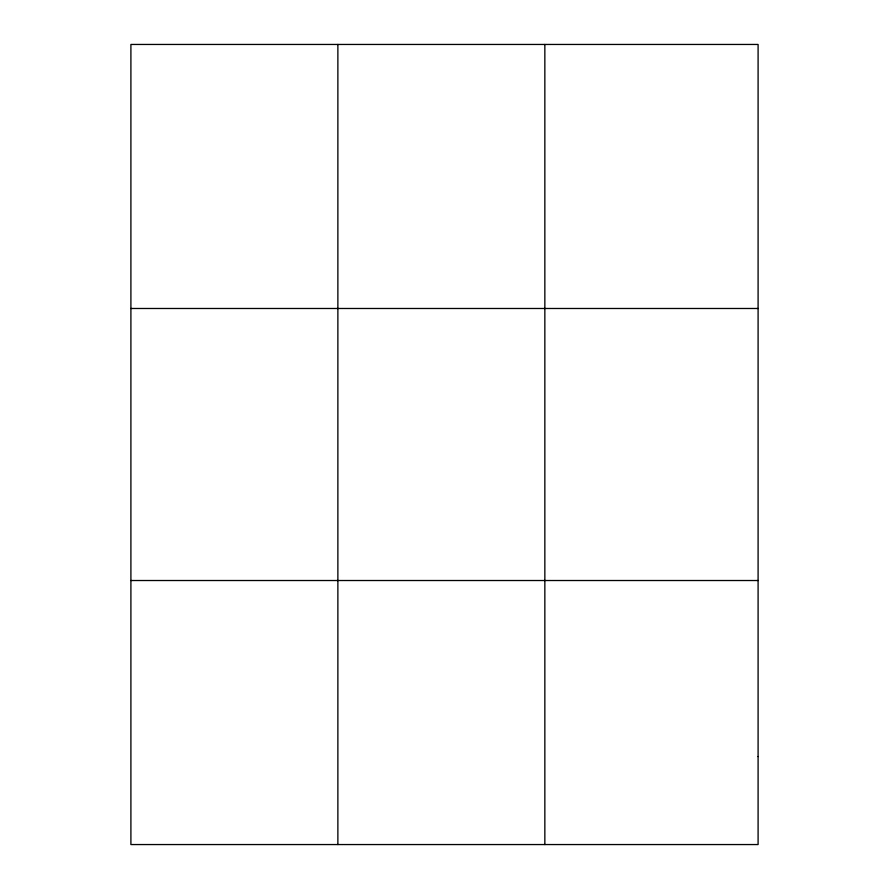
<?xml version="1.0" encoding="UTF-8"?>
<svg xmlns="http://www.w3.org/2000/svg" width="889" height="889" viewBox="0 0 889 889"><rect width="100%" height="100%" fill="white"/><g stroke="black" fill="none" stroke-linecap="round" stroke-linejoin="round"><path stroke-width="1.33" d="M337.876 844.55L337.876 44.45M544.846 844.55L544.846 44.45M130.905 308.483L758.095 308.483M130.905 580.517L758.095 580.517M758.095 756.539L758.095 844.55L130.905 844.55L130.905 44.45L758.095 44.45L758.095 756.539"/></g></svg>
